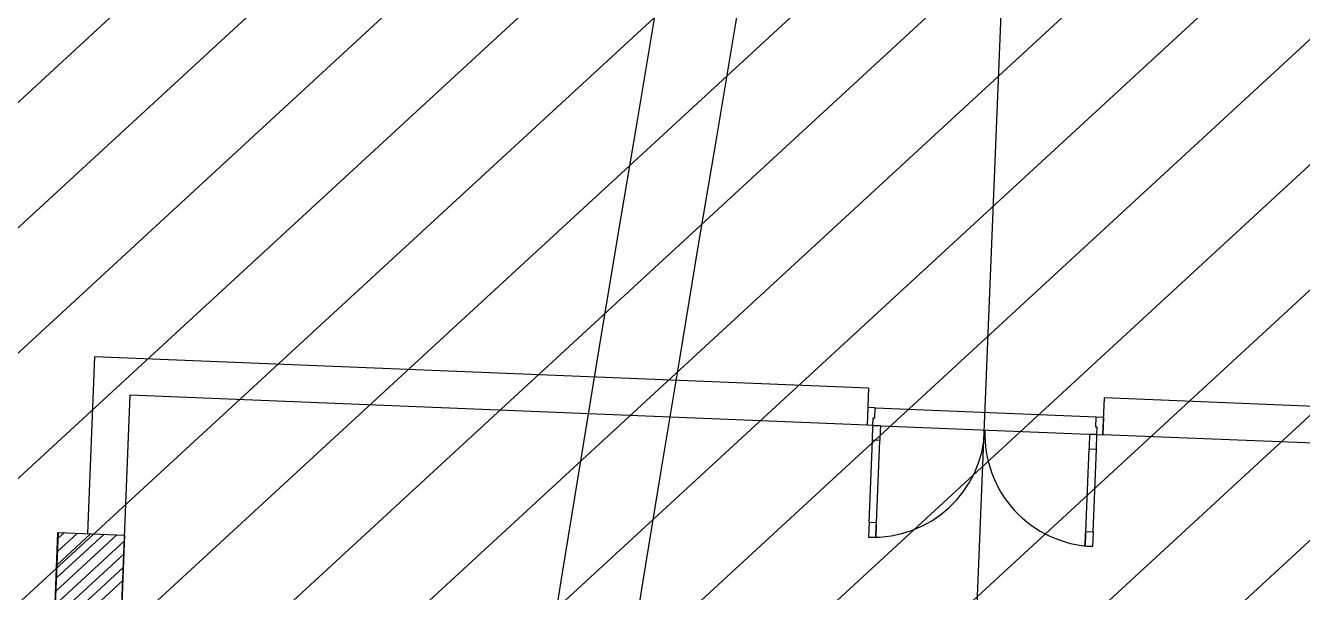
# Model space of a CAD drawing. Extents: x -678889171 to 586587, y -792238163 to 335485.
# Drawn here: x -678729276 to -678720618, y -791948599 to -791944754 of the extents above; entities that cross this region are included whole.
import ezdxf
from ezdxf.enums import TextEntityAlignment as Align

# ---------------------------------------------------------------- set-up
doc = ezdxf.new("R2010")
doc.units = 0
doc.header["$MEASUREMENT"] = 0
for name, color, linetype in [('A-FLOR-PATT', 252, 'Continuous'), ('A-SITE-PATT', 252, 'Continuous'), ('A-WALL', 252, 'Continuous')]:
    doc.layers.add(name, color=color, linetype=linetype)
doc.layers.add('BASEMENT3 LAYOUT$0$HATCH2', color=252, linetype='Continuous', lineweight=15)
doc.styles.add('Ground floor Towers$0$$Bas01-Rname$0$EN-SC', font='swissc.ttf')
doc.styles.add('Ground floor Towers$0$$Bas01-Rname$0$EN-SCL', font='swisscl.ttf')
doc.styles.add('Ground floor Towers$0$04-Ground Floor$0$V2-lower ground$0$LEVEL  FOR LICENSE LOWER GR$0$$LG- LEVEL$0$AR-SR', font='sarb.shx')

# ---------------------------------------------------------------- blocks, each defined once
blk = doc.blocks.new('A$C61C61320')
at = {"layer": 'BASEMENT3 LAYOUT$0$HATCH2'}
h = blk.add_hatch(dxfattribs=at)
h.set_pattern_fill('ANSI31', color=256, scale=5000, style=0)
h.set_pattern_definition([(45, (1320016.062358054, 343948.7931753235), (-441.9417382415922, 441.9417382415922), [])])
h.paths.add_polyline_path([(11086.00013759569, 20764.88754983409), (-87874.57371154218, 20764.88754983409), (-87874.57371154218, -14411.92520058152), (11086.00013759569, -14411.92520058152)])
blk = doc.blocks.new('GR')
at = {"layer": 'A-FLOR-PATT'}
for p, q in [((71575, 225220), (71575, 268485)), ((71575, 226130), (71575, 268485)), ((65529.03020801592, 239976.1985141063), (65529.03020583356, 238776.1985141063, 1.885361371440635e-08)), ((70781.03934492951, 239976.1985141063), (65529.03020801592, 239976.1985141063)), ((70781.03934492951, 239976.1985141063), (70781.03934492951, 239726.1985141063)), ((72381.03934831146, 239726.1985141063), (72381.03934492951, 239976.1985141063)), ((75883.58612884412, 239976.1985141063), (72381.03934831146, 239976.1985141063)), ((70781.03934831147, 239846.1985141063), (70781.03934831147, 239726.1985141063)), ((70831.03934831149, 239846.1985141063), (70781.03934831147, 239846.1985141063)), ((70831.03934831147, 239776.1985141063), (70831.03934831149, 239846.1985141063)), ((70831.03934831149, 239846.1985141063), (72331.03934831146, 239846.1985141063)), ((72331.03934831146, 239776.1985141063), (72331.03934831146, 239846.1985141063)), ((72331.03934831146, 239846.1985141063), (72381.03934831147, 239846.1985141063)), ((72381.03934831147, 239846.1985141063), (72381.03934831146, 239726.1985141063)), ((70821.03934831147, 239726.1985141063), (70821.03934831147, 239776.1985141063)), ((70821.03934831147, 239776.1985141063), (70831.03934831147, 239776.1985141063)), ((72341.03934831146, 239776.1985141063), (72331.03934831146, 239776.1985141063)), ((72341.03934831146, 239726.1985141063), (72341.03934831146, 239776.1985141063)), ((65779.03020756126, 239726.1985141063, -2.861709224202335e-08), (65779.03020028674, 235726.1985141063, 6.677321523137793e-08)), ((70781.03934492951, 239726.1985141063), (65779.03020756126, 239726.1985141063)), ((70821.03934831147, 239726.1985141063), (70781.03934831147, 239726.1985141063)), ((70821.03934831147, 239626.1985141063), (70821.03934831147, 239726.1985141063)), ((70821.03934831147, 239726.1985141063), (70871.03934831147, 239726.1985141063)), ((70821.03934831147, 239726.1985141063), (72341.03934831147, 239726.1985141063)), ((70871.03934831147, 239726.1985141063), (70871.03934831147, 239639.1985141063)), ((72341.03934831147, 239726.1985141063), (72291.03934831147, 239726.1985141063)), ((72291.03934831147, 239726.1985141063), (72291.03934831147, 239639.1985141063)), ((72341.03934831146, 239726.1985141063), (72381.03934831146, 239726.1985141063)), ((72341.03934831147, 239626.1985141063), (72341.03934831147, 239726.1985141063)), ((75883.58612884412, 239726.1985141063), (72381.03934831146, 239726.1985141063)), ((70871.03934831147, 239626.1985141063), (70821.03934831147, 239626.1985141063)), ((70821.03934831147, 239066.1985141063), (70821.03934831147, 239626.1985141063)), ((70871.03934831147, 239639.1985141063), (70871.03934831147, 239626.1985141063)), ((70871.03934831147, 239066.1985141063), (70871.03934831147, 239626.1985141063)), ((72291.03934831147, 239639.1985141063), (72291.03934831147, 239626.1985141063)), ((72291.03934831147, 239626.1985141063), (72341.03934831147, 239626.1985141063)), ((72291.03934831146, 239066.1985141063), (72291.03934831147, 239626.1985141063)), ((72341.03934831147, 239066.1985141063), (72341.03934831147, 239626.1985141063)), ((70871.03934831147, 239066.1985141063), (70821.03934831147, 239066.1985141063)), ((70821.03934831147, 239066.1985141063), (70821.03934831147, 238966.1985141063)), ((70871.03934831147, 238966.1985141063), (70871.03934831147, 239066.1985141063)), ((70871.03934831147, 238966.1985141063), (70871.03934831147, 239053.1985141063)), ((70871.03934831147, 239053.1985141063), (70871.03934831147, 238966.1985141063)), ((72291.03934831147, 239066.1985141063), (72341.03934831147, 239066.1985141063)), ((72291.03934831147, 238966.1985141063), (72291.03934831147, 239066.1985141063)), ((72291.03934831147, 238966.1985141063), (72291.03934831147, 239053.1985141063)), ((72291.03934831147, 239053.1985141063), (72291.03934831147, 238966.1985141063)), ((72341.03934831147, 239066.1985141063), (72341.03934831147, 238966.1985141063)), ((70821.03934831147, 238966.1985141063), (70871.03934831147, 238966.1985141063)), ((72341.03934831147, 238966.1985141063), (72291.03934831147, 238966.1985141063)), ((65329.01595674587, 231006.2003641439), (65328.71875423907, 238776.1985141063)), ((65331.45395608855, 233355.3818902383), (65331.45395696143, 238775.3818902299)), ((65331.45395696143, 238775.3818902299), (65781.57061985761, 238775.3818902299)), ((65331.4539560886, 238736.647828217), (65370.18801810156, 238775.3818902299)), ((65331.4539560886, 238646.8452670063), (65459.99057931226, 238775.3818902299)), ((65331.45395608862, 238557.0427057956), (65549.79314052295, 238775.3818902299)), ((65331.45395608859, 238467.2401445849), (65639.59570173362, 238775.3818902299)), ((65331.45395608862, 238377.4375833742), (65729.39826294432, 238775.3818902299)), ((65331.4539560886, 238287.6350221635), (65781.57117546184, 238737.7522415367)), ((65781.57061985761, 238775.3818902299), (65781.64405900394, 233805.3818902383)), ((65331.4539560886, 238197.8324609528), (65781.57250242447, 238647.9510072887)), ((65331.4539560886, 238108.0298997421), (65781.57382938714, 238558.1497730406)), ((65331.45395608862, 238018.2273385315), (65781.57515634979, 238468.3485387926))]:
    blk.add_line(p, q, dxfattribs=at)
for centre, radius, start, end in [((687279.656740699, 163488.6097753342), 632022.5456272444, 169.8809308091749, 188.016783999427), ((687279.656740699, 163488.6097753342), 623072.5456272444, 169.8809308091749, 188.016783999427), ((687377.2148750997, 163494.3993246956), 622619.9563395467, 169.8833632136182, 188.0029312343603), ((687457.6315433225, 163499.1463224945), 615150.2507543761, 171.0710527946992, 188.0887984813754), ((70821.03934831147, 239726.1985141063), 760, 270, 0), ((72341.03934831147, 239726.1985141063), 760, 180, 270)]:
    blk.add_arc(centre, radius, start, end, dxfattribs=at)
at = {"layer": 'A-FLOR-PATT', "style": 'Ground floor Towers$0$04-Ground Floor$0$V2-lower ground$0$LEVEL  FOR LICENSE LOWER GR$0$$LG- LEVEL$0$AR-SR', "flags": 12}
for tag, p in [('L', (30296.07288644527, 72859.53473235783)), ('P', (30237.50458115668, 72203.99769414036))]:
    blk.add_attdef(tag, text='', height=500, dxfattribs=at).set_placement(p, align=Align.RIGHT)
at = {"layer": 'A-FLOR-PATT'}
for tag, p, height, style in [('N', (85492.25876324323, 56633.4995742733), 250, 'Ground floor Towers$0$$Bas01-Rname$0$EN-SC'), ('N', (89389.48149106537, 56633.4995742733), 250, 'Ground floor Towers$0$$Bas01-Rname$0$EN-SC'), ('N', (94597.61363499537, 56633.4995742733), 250, 'Ground floor Towers$0$$Bas01-Rname$0$EN-SC'), ('AN', (85922.66280553787, 56313.08159666645), 200, 'Ground floor Towers$0$$Bas01-Rname$0$EN-SCL'), ('AN', (89819.88553336001, 56313.08159666645), 200, 'Ground floor Towers$0$$Bas01-Rname$0$EN-SCL'), ('AN', (95028.01767729002, 56313.08159666645), 200, 'Ground floor Towers$0$$Bas01-Rname$0$EN-SCL'), ('SN', (85299.47460008037, 56025.08594095582), 200, 'Ground floor Towers$0$$Bas01-Rname$0$EN-SCL'), ('F', (85927.04975899268, 56008.67972904726), 200, 'Ground floor Towers$0$$Bas01-Rname$0$EN-SCL'), ('SN', (89196.69732790251, 56025.08594095582), 200, 'Ground floor Towers$0$$Bas01-Rname$0$EN-SCL'), ('F', (89824.27248681482, 56008.67972904726), 200, 'Ground floor Towers$0$$Bas01-Rname$0$EN-SCL'), ('SN', (94404.82947183252, 56025.08594095582), 200, 'Ground floor Towers$0$$Bas01-Rname$0$EN-SCL'), ('F', (95032.40463074483, 56008.67972904726), 200, 'Ground floor Towers$0$$Bas01-Rname$0$EN-SCL')]:
    blk.add_attdef(tag, p, '', height=height, dxfattribs=dict(at, style=style))
at = {"layer": 'A-FLOR-PATT', "style": 'Ground floor Towers$0$$Bas01-Rname$0$EN-SCL', "width": 0.8}
for p in [(85305.16036184286, 56295.1433535593), (89202.383089665, 56295.1433535593), (94410.51523359501, 56295.1433535593)]:
    blk.add_attdef('FN', p, '', height=250, dxfattribs=at)

msp = doc.modelspace()

# ---------------------------------------------------------------- block references
at = {"layer": 'A-SITE-PATT', "rotation": 357.6731745000001}
msp.add_blockref('A$C61C61320', (-678706236.4347705, -791940527.995869, -212772), dxfattribs=at)

# ---------------------------------------------------------------- next in the draw order: block references
at = {"layer": 'A-WALL', "rotation": 357.6731745000001}
msp.add_blockref('GR', (-678804025.0995113, -792184118.4910543, -212772), dxfattribs=at)

doc.saveas('drawing.dxf')
